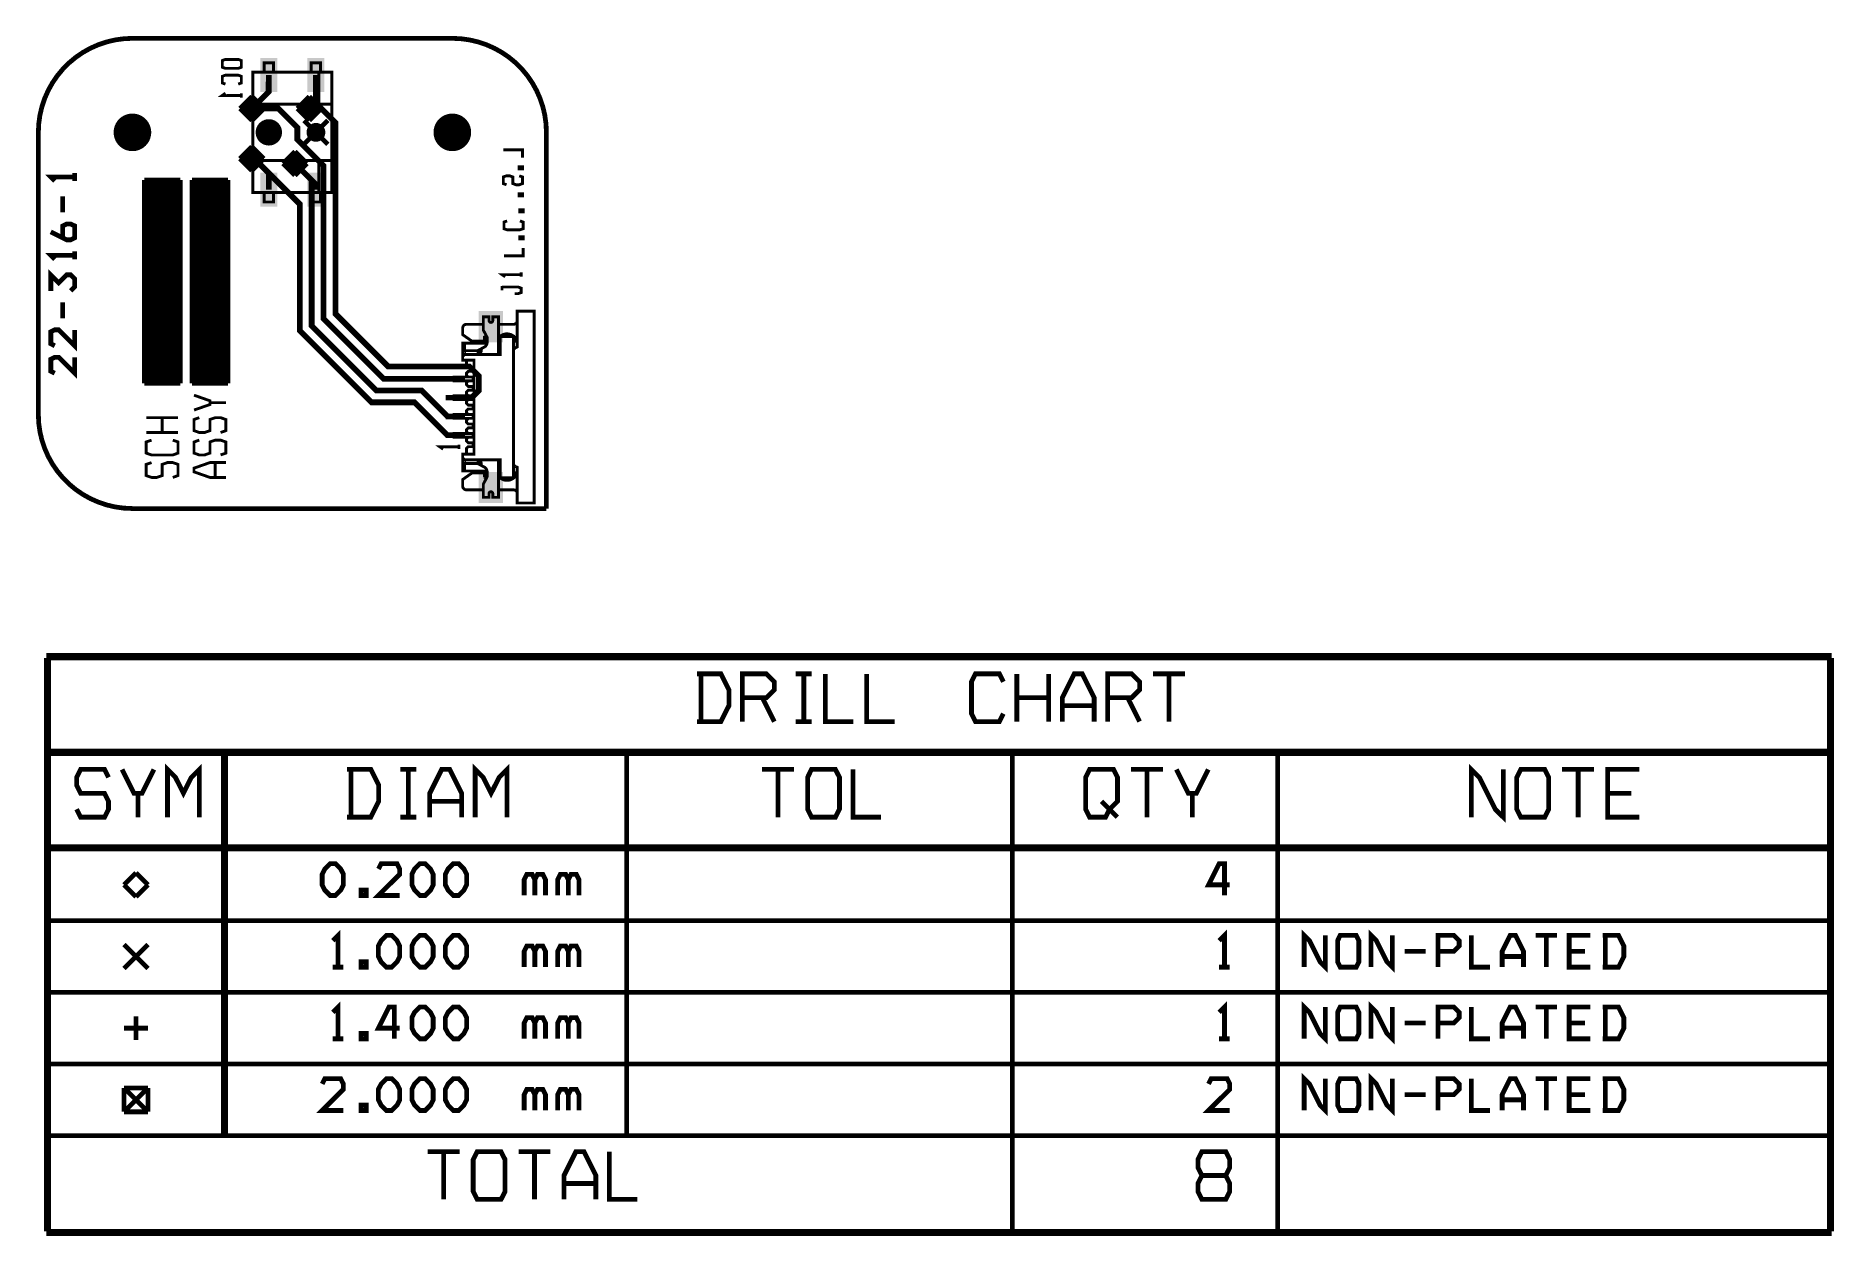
# Model space of a CAD drawing. Extents: x -0.2 to 3.56, y -2.31 to 0.2.
import ezdxf

# ---------------------------------------------------------------- set-up
doc = ezdxf.new("R2010")
doc.units = 0
doc.header["$MEASUREMENT"] = 0
doc.layers.get('0').update_dxf_attribs({"linetype": 'CONTINUOUS'})
for name, color, linetype in [('22-316-1_BOT', 7, 'CONTINUOUS'), ('22-316-1_DRD', 7, 'CONTINUOUS'), ('22-316-1_SMB', 1, 'CONTINUOUS'), ('22-316-1_SMT', 4, 'CONTINUOUS'), ('22-316-1_SPB', 3, 'CONTINUOUS'), ('22-316-1_SPT', 5, 'CONTINUOUS'), ('22-316-1_SSB', 10, 'CONTINUOUS'), ('22-316-1_SST', 14, 'CONTINUOUS'), ('22-316-1_TOP', 9, 'CONTINUOUS'), ('THRUHOLE_NPT', 11, 'CONTINUOUS'), ('THRUHOLE_TAP', 13, 'CONTINUOUS')]:
    doc.layers.add(name, color=color, linetype=linetype)

# ---------------------------------------------------------------- blocks, each defined once
blk = doc.blocks.new('ROUND_1')
at = {"const_width": 0.03935}
blk.add_lwpolyline([(-0.019675, 0, 1), (0.019675, 0, 1)], format="xyb", close=True, dxfattribs=at)
blk = doc.blocks.new('ROUND_4')
at = {"const_width": 0.02755}
blk.add_lwpolyline([(-0.013775, 0, 1), (0.013775, 0, 1)], format="xyb", close=True, dxfattribs=at)
blk = doc.blocks.new('ROUND_5')
at = {"const_width": 0.0197}
blk.add_lwpolyline([(-0.00985, 0, 1), (0.00985, 0, 1)], format="xyb", close=True, dxfattribs=at)
blk = doc.blocks.new('ROUND_6')
at = {"const_width": 0.0197}
blk.add_lwpolyline([(-0.00985, 0, 1), (0.00985, 0, 1)], format="xyb", close=True, dxfattribs=at)
blk = doc.blocks.new('ROUND_8')
at = {"const_width": 0.0197}
blk.add_lwpolyline([(-0.00985, 0, 1), (0.00985, 0, 1)], format="xyb", close=True, dxfattribs=at)
blk = doc.blocks.new('RECTANGLE_13')
blk.add_solid([(0.0177, 0.03545), (0.0177, -0.03545), (-0.0177, 0.03545), (-0.0177, -0.03545)])
blk = doc.blocks.new('RECTANGLE_2')
blk.add_solid([(0.0197, 0.0059), (0.0197, -0.0059), (-0.0197, 0.0059), (-0.0197, -0.0059)])
blk = doc.blocks.new('RECTANGLE_3')
blk.add_solid([(0.0256, 0.0325), (0.0256, -0.0325), (-0.0256, 0.0325), (-0.0256, -0.0325)])
blk = doc.blocks.new('ROUND_11')
at = {"const_width": 0.00395}
blk.add_lwpolyline([(-0.001975, 0, 1), (0.001975, 0, 1)], format="xyb", close=True, dxfattribs=at)

msp = doc.modelspace()

# ---------------------------------------------------------------- linework, layer by layer
at = {"layer": '22-316-1_BOT'}
for points, const_width in [([(0.25, 0.05), (0.285, 0.085), (0.285, 0.1), (0.2854, 0.1201)], 0.012), ([(0.37, 0.05), (0.3839, 0.064), (0.3839, 0.1201)], 0.012), ([(0.816, -0.053), (0.816, -0.0367), (0.776, -0.0367)], 0.006), ([(0.25, -0.055), (0.255, -0.055), (0.2854, -0.0854), (0.2854, -0.1201)], 0.012), ([(0.3839, -0.1201), (0.3839, -0.1089), (0.34, -0.065)], 0.012), ([(0.816, -0.072), (0.816, -0.0767), (0.8093, -0.0767), (0.8093, -0.072), (0.816, -0.072)], 0.006), ([(0.7827, -0.1097), (0.776, -0.1073), (0.776, -0.0933), (0.7827, -0.091), (0.7893, -0.091), (0.796, -0.0933), (0.796, -0.1073), (0.8027, -0.1097), (0.8093, -0.1097), (0.816, -0.1073), (0.816, -0.0933), (0.8093, -0.091)], 0.006), ([(0.816, -0.1287), (0.816, -0.1333), (0.8093, -0.1333), (0.8093, -0.1287), (0.816, -0.1287)], 0.006)]:
    msp.add_lwpolyline(points, dxfattribs=dict(at, const_width=const_width))
at = {"layer": '22-316-1_DRD', "const_width": 0.01}
for points in [[(0, 0.1968, 0.414214), (-0.1968, 0)], [(0.8661, 0, 0.414214), (0.6693, 0.1968)], [(-0.1968, -0.5905, 0.414214), (0, -0.7873)]]:
    msp.add_lwpolyline(points, format="xyb", dxfattribs=at)
for points in [[(0, 0.1968), (0.6693, 0.1968)], [(0.25, 0.075), (0.225, 0.05)], [(0.275, 0.05), (0.25, 0.075)], [(0.37, 0.075), (0.345, 0.05)], [(0.395, 0.05), (0.37, 0.075)], [(0.225, 0.05), (0.25, 0.025)], [(0.25, 0.025), (0.275, 0.05)], [(0.345, 0.05), (0.37, 0.025)], [(0.37, 0.025), (0.395, 0.05)], [(-0.1968, -0.5905), (-0.1968, 0)], [(-0.025, 0.025), (-0.025, -0.025)], [(0.025, 0.025), (-0.025, 0.025)], [(0.025, 0.025), (-0.025, -0.025)], [(0.025, -0.025), (-0.025, 0.025)], [(0.025, -0.025), (0.025, 0.025)], [(0.3104, 0), (0.2604, 0)], [(0.2854, 0.025), (0.2854, -0.025)], [(0.4089, 0.025), (0.3589, -0.025)], [(0.4089, -0.025), (0.3589, 0.025)], [(0.6443, 0.025), (0.6443, -0.025)], [(0.6943, 0.025), (0.6443, 0.025)], [(0.6943, 0.025), (0.6443, -0.025)], [(0.6943, -0.025), (0.6443, 0.025)], [(0.6943, -0.025), (0.6943, 0.025)], [(0.8661, 0), (0.8661, -0.7874)], [(-0.025, -0.025), (0.025, -0.025)], [(0.25, -0.03), (0.225, -0.055)], [(0.275, -0.055), (0.25, -0.03)], [(0.34, -0.04), (0.315, -0.065)], [(0.365, -0.065), (0.34, -0.04)], [(0.6443, -0.025), (0.6943, -0.025)], [(0.225, -0.055), (0.25, -0.08)], [(0.25, -0.08), (0.275, -0.055)], [(0.315, -0.065), (0.34, -0.09)], [(0.34, -0.09), (0.365, -0.065)], [(0.8661, -0.7874), (0, -0.7874)], [(3.555, -1.095), (-0.18, -1.095)], [(-0.18, -2.3), (-0.18, -1.1)], [(3.55, -1.1), (-0.175, -1.1)], [(-0.175, -2.3), (-0.175, -1.1)], [(1.1812, -1.2333), (1.2312, -1.2333), (1.2479, -1.2), (1.2479, -1.1667), (1.2312, -1.1333), (1.1812, -1.1333)], [(1.1896, -1.2333), (1.1896, -1.1333)], [(1.2762, -1.1833), (1.3262, -1.1833), (1.3429, -1.1667), (1.3429, -1.15), (1.3262, -1.1333), (1.2762, -1.1333), (1.2762, -1.2333)], [(1.4212, -1.1333), (1.3879, -1.1333)], [(1.4046, -1.2333), (1.4046, -1.1333)], [(1.5079, -1.2333), (1.4496, -1.2333), (1.4496, -1.1333)], [(1.5946, -1.2333), (1.5362, -1.2333), (1.5362, -1.1333)], [(1.8221, -1.2167), (1.8137, -1.2333), (1.7637, -1.2333), (1.7554, -1.2167), (1.7554, -1.15), (1.7637, -1.1333), (1.8137, -1.1333), (1.8221, -1.15)], [(1.8504, -1.2333), (1.8504, -1.1333)], [(1.9171, -1.2333), (1.9171, -1.1333)], [(2.0121, -1.2333), (2.0121, -1.1833), (1.9871, -1.1333), (1.9704, -1.1333), (1.9454, -1.1833), (1.9454, -1.2333)], [(2.0404, -1.1833), (2.0904, -1.1833), (2.1071, -1.1667), (2.1071, -1.15), (2.0904, -1.1333), (2.0404, -1.1333), (2.0404, -1.2333)], [(2.2021, -1.1333), (2.1354, -1.1333)], [(2.1687, -1.2333), (2.1687, -1.1333)], [(3.55, -2.3), (3.55, -1.1)], [(3.555, -2.3), (3.555, -1.1)], [(1.3179, -1.1833), (1.3429, -1.2333)], [(1.9171, -1.1833), (1.8504, -1.1833)], [(2.0121, -1.2), (1.9454, -1.2)], [(2.0821, -1.1833), (2.1071, -1.2333)], [(1.4212, -1.2333), (1.3879, -1.2333)], [(3.55, -1.295), (-0.175, -1.295)], [(3.55, -1.3), (-0.175, -1.3)], [(0.19, -2.1), (0.19, -1.3)], [(0.195, -2.1), (0.195, -1.3)], [(1.0342, -2.1), (1.0342, -1.3)], [(1.8408, -2.3), (1.8408, -1.3)], [(2.3958, -2.3), (2.3958, -1.3)], [(-0.05, -1.35), (-0.0583, -1.3333), (-0.1083, -1.3333), (-0.1167, -1.35), (-0.1167, -1.3667), (-0.1083, -1.3833), (-0.0583, -1.3833), (-0.05, -1.4), (-0.05, -1.4167), (-0.0583, -1.4333), (-0.1083, -1.4333), (-0.1167, -1.4167)], [(0.045, -1.3333), (0.02, -1.3833), (0.0033, -1.3833), (-0.0217, -1.3333)], [(0.14, -1.4333), (0.14, -1.3333), (0.1233, -1.35), (0.1067, -1.3833), (0.09, -1.35), (0.0733, -1.3333), (0.0733, -1.4333)], [(0.4487, -1.4333), (0.4987, -1.4333), (0.5154, -1.4), (0.5154, -1.3667), (0.4987, -1.3333), (0.4487, -1.3333)], [(0.4571, -1.4333), (0.4571, -1.3333)], [(0.5937, -1.3333), (0.5604, -1.3333)], [(0.5771, -1.4333), (0.5771, -1.3333)], [(0.6887, -1.4333), (0.6887, -1.3833), (0.6637, -1.3333), (0.6471, -1.3333), (0.6221, -1.3833), (0.6221, -1.4333)], [(0.7837, -1.4333), (0.7837, -1.3333), (0.7671, -1.35), (0.7504, -1.3833), (0.7337, -1.35), (0.7171, -1.3333), (0.7171, -1.4333)], [(1.3842, -1.3333), (1.3175, -1.3333)], [(1.3508, -1.4333), (1.3508, -1.3333)], [(1.4208, -1.4333), (1.4125, -1.4167), (1.4125, -1.35), (1.4208, -1.3333), (1.4708, -1.3333), (1.4792, -1.35), (1.4792, -1.4167), (1.4708, -1.4333), (1.4208, -1.4333)], [(1.5658, -1.4333), (1.5075, -1.4333), (1.5075, -1.3333)], [(1.9942, -1.4167), (2.0025, -1.4333), (2.0358, -1.4333), (2.0442, -1.4167), (2.0608, -1.4), (2.0608, -1.35), (2.0525, -1.3333), (2.0025, -1.3333), (1.9942, -1.35), (1.9942, -1.4167)], [(2.1558, -1.3333), (2.0892, -1.3333)], [(2.1225, -1.4333), (2.1225, -1.3333)], [(2.2508, -1.3333), (2.2258, -1.3833), (2.2092, -1.3833), (2.1842, -1.3333)], [(2.8679, -1.3333), (2.8679, -1.4333), (2.8512, -1.4167), (2.8179, -1.35), (2.8012, -1.3333), (2.8012, -1.4333)], [(2.9046, -1.4333), (2.8962, -1.4167), (2.8962, -1.35), (2.9046, -1.3333), (2.9546, -1.3333), (2.9629, -1.35), (2.9629, -1.4167), (2.9546, -1.4333), (2.9046, -1.4333)], [(3.0579, -1.3333), (2.9912, -1.3333)], [(3.0246, -1.4333), (3.0246, -1.3333)], [(3.1529, -1.4333), (3.0862, -1.4333), (3.0862, -1.3333), (3.1529, -1.3333)], [(0.0117, -1.4333), (0.0117, -1.3833)], [(2.2175, -1.4333), (2.2175, -1.3833)], [(3.1362, -1.3833), (3.0862, -1.3833)], [(0.5937, -1.4333), (0.5604, -1.4333)], [(0.6887, -1.4), (0.6221, -1.4)], [(2.0275, -1.4), (2.0608, -1.4333)], [(3.55, -1.495), (-0.175, -1.495)], [(3.55, -1.5), (-0.175, -1.5)], [(0.4136, -1.5972), (0.4025, -1.5861), (0.3969, -1.575), (0.3969, -1.5528), (0.4025, -1.5417), (0.4136, -1.5306), (0.4247, -1.5306), (0.4358, -1.5417), (0.4414, -1.5528), (0.4414, -1.575), (0.4358, -1.5861), (0.4247, -1.5972), (0.4136, -1.5972)], [(0.5592, -1.5972), (0.5147, -1.5972), (0.5592, -1.5528), (0.5592, -1.5417), (0.5536, -1.5306), (0.5203, -1.5306), (0.5147, -1.5417)], [(0.6014, -1.5972), (0.5903, -1.5861), (0.5847, -1.575), (0.5847, -1.5528), (0.5903, -1.5417), (0.6014, -1.5306), (0.6125, -1.5306), (0.6236, -1.5417), (0.6292, -1.5528), (0.6292, -1.575), (0.6236, -1.5861), (0.6125, -1.5972), (0.6014, -1.5972)], [(0.6714, -1.5972), (0.6603, -1.5861), (0.6547, -1.575), (0.6547, -1.5528), (0.6603, -1.5417), (0.6714, -1.5306), (0.6825, -1.5306), (0.6936, -1.5417), (0.6992, -1.5528), (0.6992, -1.575), (0.6936, -1.5861), (0.6825, -1.5972), (0.6714, -1.5972)], [(2.2958, -1.575), (2.2514, -1.575), (2.2736, -1.5306), (2.2847, -1.5306), (2.2847, -1.5972)], [(0.0075, -1.55), (-0.0175, -1.575)], [(-0.0175, -1.575), (0.0075, -1.6)], [(0.0325, -1.575), (0.0075, -1.55)], [(0.0075, -1.6), (0.0325, -1.575)], [(0.8642, -1.5972), (0.8642, -1.5639), (0.8586, -1.5528), (0.8475, -1.5528), (0.8419, -1.5639), (0.8364, -1.5528), (0.8253, -1.5528), (0.8197, -1.5639), (0.8197, -1.5972)], [(0.8419, -1.5972), (0.8419, -1.5639)], [(0.9342, -1.5972), (0.9342, -1.5639), (0.9286, -1.5528), (0.9175, -1.5528), (0.9119, -1.5639), (0.9064, -1.5528), (0.8953, -1.5528), (0.8897, -1.5639), (0.8897, -1.5972)], [(0.9119, -1.5972), (0.9119, -1.5639)], [(0.4781, -1.5972), (0.4892, -1.5972), (0.4892, -1.5861), (0.4781, -1.5861), (0.4781, -1.5972)], [(3.55, -1.65), (-0.175, -1.65)], [(0.4303, -1.7472), (0.4303, -1.6806), (0.4192, -1.6917)], [(0.5314, -1.7472), (0.5203, -1.7361), (0.5147, -1.725), (0.5147, -1.7028), (0.5203, -1.6917), (0.5314, -1.6806), (0.5425, -1.6806), (0.5536, -1.6917), (0.5592, -1.7028), (0.5592, -1.725), (0.5536, -1.7361), (0.5425, -1.7472), (0.5314, -1.7472)], [(0.6014, -1.7472), (0.5903, -1.7361), (0.5847, -1.725), (0.5847, -1.7028), (0.5903, -1.6917), (0.6014, -1.6806), (0.6125, -1.6806), (0.6236, -1.6917), (0.6292, -1.7028), (0.6292, -1.725), (0.6236, -1.7361), (0.6125, -1.7472), (0.6014, -1.7472)], [(0.6714, -1.7472), (0.6603, -1.7361), (0.6547, -1.725), (0.6547, -1.7028), (0.6603, -1.6917), (0.6714, -1.6806), (0.6825, -1.6806), (0.6936, -1.6917), (0.6992, -1.7028), (0.6992, -1.725), (0.6936, -1.7361), (0.6825, -1.7472), (0.6714, -1.7472)], [(2.2847, -1.7472), (2.2847, -1.6806), (2.2736, -1.6917)], [(2.4958, -1.6806), (2.4958, -1.7472), (2.4847, -1.7361), (2.4625, -1.6917), (2.4514, -1.6806), (2.4514, -1.7472)], [(2.5269, -1.7472), (2.5214, -1.7361), (2.5214, -1.6917), (2.5269, -1.6806), (2.5603, -1.6806), (2.5658, -1.6917), (2.5658, -1.7361), (2.5603, -1.7472), (2.5269, -1.7472)], [(2.6358, -1.6806), (2.6358, -1.7472), (2.6247, -1.7361), (2.6025, -1.6917), (2.5914, -1.6806), (2.5914, -1.7472)], [(2.7314, -1.7139), (2.7647, -1.7139), (2.7758, -1.7028), (2.7758, -1.6917), (2.7647, -1.6806), (2.7314, -1.6806), (2.7314, -1.7472)], [(2.8403, -1.7472), (2.8014, -1.7472), (2.8014, -1.6806)], [(2.9103, -1.7472), (2.9103, -1.7139), (2.8936, -1.6806), (2.8825, -1.6806), (2.8658, -1.7139), (2.8658, -1.7472)], [(2.9803, -1.6806), (2.9358, -1.6806)], [(2.958, -1.7472), (2.958, -1.6806)], [(3.0503, -1.7472), (3.0058, -1.7472), (3.0058, -1.6806), (3.0503, -1.6806)], [(3.0758, -1.7472), (3.1091, -1.7472), (3.1203, -1.725), (3.1203, -1.7028), (3.1091, -1.6806), (3.0758, -1.6806)], [(3.0814, -1.7472), (3.0814, -1.6806)], [(0.0325, -1.7), (-0.0175, -1.75)], [(0.0325, -1.75), (-0.0175, -1.7)], [(0.8642, -1.7472), (0.8642, -1.7139), (0.8586, -1.7028), (0.8475, -1.7028), (0.8419, -1.7139), (0.8364, -1.7028), (0.8253, -1.7028), (0.8197, -1.7139), (0.8197, -1.7472)], [(0.8419, -1.7472), (0.8419, -1.7139)], [(0.9342, -1.7472), (0.9342, -1.7139), (0.9286, -1.7028), (0.9175, -1.7028), (0.9119, -1.7139), (0.9064, -1.7028), (0.8953, -1.7028), (0.8897, -1.7139), (0.8897, -1.7472)], [(0.9119, -1.7472), (0.9119, -1.7139)], [(2.7058, -1.7139), (2.6614, -1.7139)], [(2.9103, -1.725), (2.8658, -1.725)], [(3.0391, -1.7139), (3.0058, -1.7139)], [(0.4414, -1.7472), (0.4192, -1.7472)], [(0.4781, -1.7472), (0.4892, -1.7472), (0.4892, -1.7361), (0.4781, -1.7361), (0.4781, -1.7472)], [(2.2958, -1.7472), (2.2736, -1.7472)], [(3.55, -1.8), (-0.175, -1.8)], [(0.4303, -1.8972), (0.4303, -1.8306), (0.4192, -1.8417)], [(0.5592, -1.875), (0.5147, -1.875), (0.5369, -1.8306), (0.548, -1.8306), (0.548, -1.8972)], [(0.6014, -1.8972), (0.5903, -1.8861), (0.5847, -1.875), (0.5847, -1.8528), (0.5903, -1.8417), (0.6014, -1.8306), (0.6125, -1.8306), (0.6236, -1.8417), (0.6292, -1.8528), (0.6292, -1.875), (0.6236, -1.8861), (0.6125, -1.8972), (0.6014, -1.8972)], [(0.6714, -1.8972), (0.6603, -1.8861), (0.6547, -1.875), (0.6547, -1.8528), (0.6603, -1.8417), (0.6714, -1.8306), (0.6825, -1.8306), (0.6936, -1.8417), (0.6992, -1.8528), (0.6992, -1.875), (0.6936, -1.8861), (0.6825, -1.8972), (0.6714, -1.8972)], [(2.2847, -1.8972), (2.2847, -1.8306), (2.2736, -1.8417)], [(2.4958, -1.8306), (2.4958, -1.8972), (2.4847, -1.8861), (2.4625, -1.8417), (2.4514, -1.8306), (2.4514, -1.8972)], [(2.5269, -1.8972), (2.5214, -1.8861), (2.5214, -1.8417), (2.5269, -1.8306), (2.5603, -1.8306), (2.5658, -1.8417), (2.5658, -1.8861), (2.5603, -1.8972), (2.5269, -1.8972)], [(2.6358, -1.8306), (2.6358, -1.8972), (2.6247, -1.8861), (2.6025, -1.8417), (2.5914, -1.8306), (2.5914, -1.8972)], [(2.7314, -1.8639), (2.7647, -1.8639), (2.7758, -1.8528), (2.7758, -1.8417), (2.7647, -1.8306), (2.7314, -1.8306), (2.7314, -1.8972)], [(2.8403, -1.8972), (2.8014, -1.8972), (2.8014, -1.8306)], [(2.9103, -1.8972), (2.9103, -1.8639), (2.8936, -1.8306), (2.8825, -1.8306), (2.8658, -1.8639), (2.8658, -1.8972)], [(2.9803, -1.8306), (2.9358, -1.8306)], [(2.958, -1.8972), (2.958, -1.8306)], [(3.0503, -1.8972), (3.0058, -1.8972), (3.0058, -1.8306), (3.0503, -1.8306)], [(3.0758, -1.8972), (3.1091, -1.8972), (3.1203, -1.875), (3.1203, -1.8528), (3.1091, -1.8306), (3.0758, -1.8306)], [(3.0814, -1.8972), (3.0814, -1.8306)], [(0.0325, -1.875), (-0.0175, -1.875)], [(0.0075, -1.85), (0.0075, -1.9)], [(0.8642, -1.8972), (0.8642, -1.8639), (0.8586, -1.8528), (0.8475, -1.8528), (0.8419, -1.8639), (0.8364, -1.8528), (0.8253, -1.8528), (0.8197, -1.8639), (0.8197, -1.8972)], [(0.8419, -1.8972), (0.8419, -1.8639)], [(0.9342, -1.8972), (0.9342, -1.8639), (0.9286, -1.8528), (0.9175, -1.8528), (0.9119, -1.8639), (0.9064, -1.8528), (0.8953, -1.8528), (0.8897, -1.8639), (0.8897, -1.8972)], [(0.9119, -1.8972), (0.9119, -1.8639)], [(2.7058, -1.8639), (2.6614, -1.8639)], [(2.9103, -1.875), (2.8658, -1.875)], [(3.0391, -1.8639), (3.0058, -1.8639)], [(0.4414, -1.8972), (0.4192, -1.8972)], [(0.4781, -1.8972), (0.4892, -1.8972), (0.4892, -1.8861), (0.4781, -1.8861), (0.4781, -1.8972)], [(2.2958, -1.8972), (2.2736, -1.8972)], [(3.55, -1.95), (-0.175, -1.95)], [(0.4414, -2.0472), (0.3969, -2.0472), (0.4414, -2.0028), (0.4414, -1.9917), (0.4358, -1.9806), (0.4025, -1.9806), (0.3969, -1.9917)], [(0.5314, -2.0472), (0.5203, -2.0361), (0.5147, -2.025), (0.5147, -2.0028), (0.5203, -1.9917), (0.5314, -1.9806), (0.5425, -1.9806), (0.5536, -1.9917), (0.5592, -2.0028), (0.5592, -2.025), (0.5536, -2.0361), (0.5425, -2.0472), (0.5314, -2.0472)], [(0.6014, -2.0472), (0.5903, -2.0361), (0.5847, -2.025), (0.5847, -2.0028), (0.5903, -1.9917), (0.6014, -1.9806), (0.6125, -1.9806), (0.6236, -1.9917), (0.6292, -2.0028), (0.6292, -2.025), (0.6236, -2.0361), (0.6125, -2.0472), (0.6014, -2.0472)], [(0.6714, -2.0472), (0.6603, -2.0361), (0.6547, -2.025), (0.6547, -2.0028), (0.6603, -1.9917), (0.6714, -1.9806), (0.6825, -1.9806), (0.6936, -1.9917), (0.6992, -2.0028), (0.6992, -2.025), (0.6936, -2.0361), (0.6825, -2.0472), (0.6714, -2.0472)], [(2.2958, -2.0472), (2.2514, -2.0472), (2.2958, -2.0028), (2.2958, -1.9917), (2.2903, -1.9806), (2.2569, -1.9806), (2.2514, -1.9917)], [(2.4958, -1.9806), (2.4958, -2.0472), (2.4847, -2.0361), (2.4625, -1.9917), (2.4514, -1.9806), (2.4514, -2.0472)], [(2.5269, -2.0472), (2.5214, -2.0361), (2.5214, -1.9917), (2.5269, -1.9806), (2.5603, -1.9806), (2.5658, -1.9917), (2.5658, -2.0361), (2.5603, -2.0472), (2.5269, -2.0472)], [(2.6358, -1.9806), (2.6358, -2.0472), (2.6247, -2.0361), (2.6025, -1.9917), (2.5914, -1.9806), (2.5914, -2.0472)], [(2.7314, -2.0139), (2.7647, -2.0139), (2.7758, -2.0028), (2.7758, -1.9917), (2.7647, -1.9806), (2.7314, -1.9806), (2.7314, -2.0472)], [(2.8403, -2.0472), (2.8014, -2.0472), (2.8014, -1.9806)], [(2.9103, -2.0472), (2.9103, -2.0139), (2.8936, -1.9806), (2.8825, -1.9806), (2.8658, -2.0139), (2.8658, -2.0472)], [(2.9803, -1.9806), (2.9358, -1.9806)], [(2.958, -2.0472), (2.958, -1.9806)], [(3.0503, -2.0472), (3.0058, -2.0472), (3.0058, -1.9806), (3.0503, -1.9806)], [(3.0758, -2.0472), (3.1091, -2.0472), (3.1203, -2.025), (3.1203, -2.0028), (3.1091, -1.9806), (3.0758, -1.9806)], [(3.0814, -2.0472), (3.0814, -1.9806)], [(-0.0175, -2), (-0.0175, -2.05)], [(0.0325, -2), (-0.0175, -2)], [(0.0325, -2), (-0.0175, -2.05)], [(0.0325, -2.05), (-0.0175, -2)], [(0.0325, -2.05), (0.0325, -2)], [(0.4781, -2.0472), (0.4892, -2.0472), (0.4892, -2.0361), (0.4781, -2.0361), (0.4781, -2.0472)], [(0.8642, -2.0472), (0.8642, -2.0139), (0.8586, -2.0028), (0.8475, -2.0028), (0.8419, -2.0139), (0.8364, -2.0028), (0.8253, -2.0028), (0.8197, -2.0139), (0.8197, -2.0472)], [(0.8419, -2.0472), (0.8419, -2.0139)], [(0.9342, -2.0472), (0.9342, -2.0139), (0.9286, -2.0028), (0.9175, -2.0028), (0.9119, -2.0139), (0.9064, -2.0028), (0.8953, -2.0028), (0.8897, -2.0139), (0.8897, -2.0472)], [(0.9119, -2.0472), (0.9119, -2.0139)], [(2.7058, -2.0139), (2.6614, -2.0139)], [(2.9103, -2.025), (2.8658, -2.025)], [(3.0391, -2.0139), (3.0058, -2.0139)], [(-0.0175, -2.05), (0.0325, -2.05)], [(3.55, -2.1), (-0.175, -2.1)], [(0.6846, -2.1333), (0.6179, -2.1333)], [(0.6512, -2.2333), (0.6512, -2.1333)], [(0.7212, -2.2333), (0.7129, -2.2167), (0.7129, -2.15), (0.7212, -2.1333), (0.7712, -2.1333), (0.7796, -2.15), (0.7796, -2.2167), (0.7712, -2.2333), (0.7212, -2.2333)], [(0.8746, -2.1333), (0.8079, -2.1333)], [(0.8412, -2.2333), (0.8412, -2.1333)], [(0.9696, -2.2333), (0.9696, -2.1833), (0.9446, -2.1333), (0.9279, -2.1333), (0.9029, -2.1833), (0.9029, -2.2333)], [(1.0562, -2.2333), (0.9979, -2.2333), (0.9979, -2.1333)], [(2.2875, -2.1833), (2.2958, -2.1667), (2.2958, -2.15), (2.2875, -2.1333), (2.2375, -2.1333), (2.2292, -2.15), (2.2292, -2.1667), (2.2375, -2.1833), (2.2875, -2.1833), (2.2958, -2.2), (2.2958, -2.2167), (2.2875, -2.2333), (2.2375, -2.2333), (2.2292, -2.2167), (2.2292, -2.2), (2.2375, -2.1833)], [(0.9696, -2.2), (0.9029, -2.2)], [(3.555, -2.305), (-0.18, -2.305)], [(3.55, -2.3), (-0.175, -2.3)]]:
    msp.add_lwpolyline(points, dxfattribs=at)
at = {"layer": '22-316-1_SSB', "const_width": 0.006}
for points in [[(0.228, 0.1503), (0.2213, 0.1527), (0.1946, 0.1527), (0.188, 0.1503), (0.188, 0.1363), (0.1946, 0.134), (0.2213, 0.134), (0.228, 0.1363), (0.228, 0.1503)], [(0.2213, 0.101), (0.228, 0.1033), (0.228, 0.1173), (0.2213, 0.1197), (0.1946, 0.1197), (0.188, 0.1173), (0.188, 0.1033), (0.1946, 0.101)], [(0.252, 0.059), (0.3898, 0.059), (0.3898, 0.126), (0.252, 0.126), (0.252, 0.059), (0.252, 0.0197), (0.252, -0.0197), (0.252, -0.059), (0.3898, -0.059), (0.3898, -0.126), (0.4173, -0.126), (0.4173, -0.059), (0.3898, -0.059)], [(0.2756, 0.126), (0.2756, 0.1457), (0.2953, 0.1457), (0.2953, 0.126)], [(0.3937, 0.126), (0.3937, 0.1457), (0.374, 0.1457), (0.374, 0.126)], [(0.4173, -0.059), (0.4173, -0.0197), (0.4173, 0.0197), (0.4173, 0.059), (0.4173, 0.126), (0.3898, 0.126)], [(0.228, 0.0773), (0.188, 0.0773), (0.1946, 0.082)], [(0.228, 0.0727), (0.228, 0.082)], [(0.4173, 0.059), (0.3898, 0.059)], [(0.252, -0.059), (0.252, -0.126), (0.3898, -0.126)], [(0.2756, -0.126), (0.2756, -0.1457), (0.2953, -0.1457), (0.2953, -0.126)], [(0.374, -0.126), (0.374, -0.1457), (0.3937, -0.1457), (0.3937, -0.126)]]:
    msp.add_lwpolyline(points, dxfattribs=at)
at = {"layer": '22-316-1_SST'}
for points, const_width in [([(-0.1208, -0.0933), (-0.1708, -0.0933), (-0.1625, -0.1017)], 0.01), ([(-0.1208, -0.085), (-0.1208, -0.1017)], 0.01), ([(0.025, -0.1), (0.025, -0.525)], 0.01), ([(0.1, -0.1), (0.025, -0.1)], 0.01), ([(0.1, -0.107), (0.025, -0.107)], 0.01), ([(0.1, -0.116), (0.025, -0.116)], 0.01), ([(0.029, -0.1), (0.029, -0.525)], 0.01), ([(0.038, -0.1), (0.038, -0.525)], 0.01), ([(0.047, -0.1), (0.047, -0.525)], 0.01), ([(0.056, -0.1), (0.056, -0.525)], 0.01), ([(0.065, -0.1), (0.065, -0.525)], 0.01), ([(0.074, -0.1), (0.074, -0.525)], 0.01), ([(0.083, -0.1), (0.083, -0.525)], 0.01), ([(0.092, -0.1), (0.092, -0.525)], 0.01), ([(0.1, -0.1), (0.1, -0.525)], 0.01), ([(0.125, -0.1), (0.125, -0.525)], 0.01), ([(0.2, -0.1), (0.125, -0.1)], 0.01), ([(0.2, -0.107), (0.125, -0.107)], 0.01), ([(0.2, -0.116), (0.125, -0.116)], 0.01), ([(0.129, -0.1), (0.129, -0.525)], 0.01), ([(0.138, -0.1), (0.138, -0.525)], 0.01), ([(0.147, -0.1), (0.147, -0.525)], 0.01), ([(0.156, -0.1), (0.156, -0.525)], 0.01), ([(0.165, -0.1), (0.165, -0.525)], 0.01), ([(0.174, -0.1), (0.174, -0.525)], 0.01), ([(0.183, -0.1), (0.183, -0.525)], 0.01), ([(0.192, -0.1), (0.192, -0.525)], 0.01), ([(0.2, -0.1), (0.2, -0.525)], 0.01), ([(-0.1458, -0.1342), (-0.1458, -0.1675)], 0.01), ([(0.1, -0.125), (0.025, -0.125)], 0.01), ([(0.1, -0.134), (0.025, -0.134)], 0.01), ([(0.1, -0.143), (0.025, -0.143)], 0.01), ([(0.1, -0.152), (0.025, -0.152)], 0.01), ([(0.2, -0.125), (0.125, -0.125)], 0.01), ([(0.2, -0.134), (0.125, -0.134)], 0.01), ([(0.2, -0.143), (0.125, -0.143)], 0.01), ([(0.2, -0.152), (0.125, -0.152)], 0.01), ([(-0.1458, -0.2208), (-0.1458, -0.1958), (-0.1375, -0.1917), (-0.1292, -0.1917), (-0.1208, -0.1958), (-0.1208, -0.2208), (-0.1292, -0.225), (-0.1375, -0.225), (-0.1708, -0.2083)], 0.01), ([(0.1, -0.161), (0.025, -0.161)], 0.01), ([(0.1, -0.17), (0.025, -0.17)], 0.01), ([(0.1, -0.179), (0.025, -0.179)], 0.01), ([(0.1, -0.188), (0.025, -0.188)], 0.01), ([(0.2, -0.161), (0.125, -0.161)], 0.01), ([(0.2, -0.17), (0.125, -0.17)], 0.01), ([(0.2, -0.179), (0.125, -0.179)], 0.01), ([(0.2, -0.188), (0.125, -0.188)], 0.01), ([(0.1, -0.197), (0.025, -0.197)], 0.01), ([(0.1, -0.206), (0.025, -0.206)], 0.01), ([(0.1, -0.215), (0.025, -0.215)], 0.01), ([(0.1, -0.224), (0.025, -0.224)], 0.01), ([(0.2, -0.197), (0.125, -0.197)], 0.01), ([(0.2, -0.206), (0.125, -0.206)], 0.01), ([(0.2, -0.215), (0.125, -0.215)], 0.01), ([(0.2, -0.224), (0.125, -0.224)], 0.01), ([(-0.1208, -0.2575), (-0.1708, -0.2575), (-0.1625, -0.2658)], 0.01), ([(-0.1208, -0.2492), (-0.1208, -0.2658)], 0.01), ([(0.1, -0.233), (0.025, -0.233)], 0.01), ([(0.1, -0.242), (0.025, -0.242)], 0.01), ([(0.1, -0.251), (0.025, -0.251)], 0.01), ([(0.1, -0.26), (0.025, -0.26)], 0.01), ([(0.2, -0.233), (0.125, -0.233)], 0.01), ([(0.2, -0.242), (0.125, -0.242)], 0.01), ([(0.2, -0.251), (0.125, -0.251)], 0.01), ([(0.2, -0.26), (0.125, -0.26)], 0.01), ([(-0.1292, -0.3317), (-0.1208, -0.3233), (-0.1208, -0.3067), (-0.1292, -0.2983), (-0.1375, -0.2983), (-0.1542, -0.315), (-0.1708, -0.2983), (-0.1708, -0.3317)], 0.01), ([(0.1, -0.269), (0.025, -0.269)], 0.01), ([(0.1, -0.278), (0.025, -0.278)], 0.01), ([(0.1, -0.287), (0.025, -0.287)], 0.01), ([(0.1, -0.296), (0.025, -0.296)], 0.01), ([(0.1, -0.305), (0.025, -0.305)], 0.01), ([(0.2, -0.269), (0.125, -0.269)], 0.01), ([(0.2, -0.278), (0.125, -0.278)], 0.01), ([(0.2, -0.287), (0.125, -0.287)], 0.01), ([(0.2, -0.296), (0.125, -0.296)], 0.01), ([(0.2, -0.305), (0.125, -0.305)], 0.01), ([(0.8133, -0.2977), (0.7733, -0.2977), (0.78, -0.3023)], 0.006), ([(0.8133, -0.293), (0.8133, -0.3023)], 0.006), ([(0.1, -0.314), (0.025, -0.314)], 0.01), ([(0.1, -0.323), (0.025, -0.323)], 0.01), ([(0.1, -0.332), (0.025, -0.332)], 0.01), ([(0.1, -0.341), (0.025, -0.341)], 0.01), ([(0.2, -0.314), (0.125, -0.314)], 0.01), ([(0.2, -0.323), (0.125, -0.323)], 0.01), ([(0.2, -0.332), (0.125, -0.332)], 0.01), ([(0.2, -0.341), (0.125, -0.341)], 0.01), ([(0.7733, -0.3213), (0.7733, -0.3307)], 0.006), ([(0.8, -0.3377), (0.8067, -0.3377), (0.8133, -0.3353), (0.8133, -0.326), (0.8067, -0.3237), (0.7733, -0.3237)], 0.006), ([(-0.1458, -0.3558), (-0.1458, -0.3892)], 0.01), ([(0.1, -0.35), (0.025, -0.35)], 0.01), ([(0.1, -0.359), (0.025, -0.359)], 0.01), ([(0.1, -0.368), (0.025, -0.368)], 0.01), ([(0.1, -0.377), (0.025, -0.377)], 0.01), ([(0.2, -0.35), (0.125, -0.35)], 0.01), ([(0.2, -0.359), (0.125, -0.359)], 0.01), ([(0.2, -0.368), (0.125, -0.368)], 0.01), ([(0.2, -0.377), (0.125, -0.377)], 0.01), ([(0.8018, -0.6994), (0.8051, -0.701), (0.8051, -0.7758), (0.8405, -0.7758), (0.8405, -0.3742), (0.8051, -0.3742), (0.8051, -0.449), (0.8018, -0.4506)], 0.006), ([(-0.1208, -0.4133), (-0.1208, -0.4467), (-0.1542, -0.4133), (-0.1625, -0.4133), (-0.1708, -0.4175), (-0.1708, -0.4425), (-0.1625, -0.4467)], 0.01), ([(0.1, -0.386), (0.025, -0.386)], 0.01), ([(0.1, -0.395), (0.025, -0.395)], 0.01), ([(0.1, -0.404), (0.025, -0.404)], 0.01), ([(0.1, -0.413), (0.025, -0.413)], 0.01), ([(0.2, -0.386), (0.125, -0.386)], 0.01), ([(0.2, -0.395), (0.125, -0.395)], 0.01), ([(0.2, -0.404), (0.125, -0.404)], 0.01), ([(0.2, -0.413), (0.125, -0.413)], 0.01), ([(0.6909, -0.4096), (0.6909, -0.4234), (0.7106, -0.4372), (0.7363, -0.4372), (0.7363, -0.4283), (0.7366, -0.4281)], 0.006), ([(0.7342, -0.4018), (0.6988, -0.4018)], 0.006), ([(0.7461, -0.3939), (0.7461, -0.386), (0.7342, -0.386), (0.7342, -0.4128)], 0.006), ([(0.7348, -0.4151), (0.7415, -0.4277)], 0.006), ([(0.7657, -0.4648), (0.7657, -0.4565), (0.7657, -0.386), (0.7539, -0.386), (0.7539, -0.3939)], 0.006), ([(0.7657, -0.4018), (0.7972, -0.4018)], 0.006), ([(0.1, -0.422), (0.025, -0.422)], 0.01), ([(0.1, -0.431), (0.025, -0.431)], 0.01), ([(0.1, -0.44), (0.025, -0.44)], 0.01), ([(0.1, -0.449), (0.025, -0.449)], 0.01), ([(0.2, -0.422), (0.125, -0.422)], 0.01), ([(0.2, -0.431), (0.125, -0.431)], 0.01), ([(0.2, -0.44), (0.125, -0.44)], 0.01), ([(0.2, -0.449), (0.125, -0.449)], 0.01), ([(0.7146, -0.6104), (0.7145, -0.6104), (0.7146, -0.6104), (0.7146, -0.6103), (0.7146, -0.4766), (0.6909, -0.4766), (0.6909, -0.4687), (0.6949, -0.4648), (0.7697, -0.4648), (0.7697, -0.4274), (0.7972, -0.4274), (0.7972, -0.7226), (0.7697, -0.7226), (0.7697, -0.6852), (0.6949, -0.6852), (0.6909, -0.6813), (0.6909, -0.6734), (0.7146, -0.6734), (0.7146, -0.6104), (0.7027, -0.6104), (0.6988, -0.6065), (0.6988, -0.6026), (0.7027, -0.5986)], 0.006), ([(0.6949, -0.4411), (0.6949, -0.4569), (0.6909, -0.4529), (0.6909, -0.4411), (0.6949, -0.4411), (0.742, -0.4411)], 0.006), ([(0.7298, -0.4565), (0.7298, -0.4529), (0.7232, -0.4565), (0.7232, -0.4646)], 0.006), ([(0.7362, -0.4494), (0.7298, -0.4529)], 0.006), ([(0.7366, -0.4281), (0.7363, -0.4283)], 0.006), ([(0.7421, -0.4372), (0.7363, -0.4372)], 0.006), ([(0.7421, -0.43), (0.7421, -0.4395)], 0.006), ([(0.7697, -0.4372), (0.7657, -0.4372)], 0.006), ([(0.7657, -0.4411), (0.7697, -0.4411)], 0.006), ([(0.7674, -0.4284), (0.7677, -0.4283)], 0.006), ([(0.7686, -0.4278), (0.7677, -0.4283)], 0.006), ([(0.7972, -0.4372), (0.8051, -0.4372)], 0.006), ([(-0.1208, -0.4708), (-0.1208, -0.5042), (-0.1542, -0.4708), (-0.1625, -0.4708), (-0.1708, -0.475), (-0.1708, -0.5), (-0.1625, -0.5042)], 0.01), ([(0.1, -0.458), (0.025, -0.458)], 0.01), ([(0.1, -0.467), (0.025, -0.467)], 0.01), ([(0.1, -0.476), (0.025, -0.476)], 0.01), ([(0.1, -0.485), (0.025, -0.485)], 0.01), ([(0.1, -0.494), (0.025, -0.494)], 0.01), ([(0.2, -0.458), (0.125, -0.458)], 0.01), ([(0.2, -0.467), (0.125, -0.467)], 0.01), ([(0.2, -0.476), (0.125, -0.476)], 0.01), ([(0.2, -0.485), (0.125, -0.485)], 0.01), ([(0.2, -0.494), (0.125, -0.494)], 0.01), ([(0.6949, -0.4648), (0.6909, -0.4648), (0.6909, -0.4569), (0.6949, -0.4569), (0.7232, -0.4569)], 0.006), ([(0.6988, -0.4766), (0.6988, -0.4884), (0.7027, -0.4923), (0.7146, -0.4923)], 0.006), ([(0.7232, -0.4647), (0.7232, -0.4648)], 0.006), ([(0.7697, -0.4569), (0.7657, -0.4569)], 0.006), ([(0.1, -0.503), (0.025, -0.503)], 0.01), ([(0.1, -0.512), (0.025, -0.512)], 0.01), ([(0.1, -0.521), (0.025, -0.521)], 0.01), ([(0.1, -0.525), (0.025, -0.525)], 0.01), ([(0.2, -0.503), (0.125, -0.503)], 0.01), ([(0.2, -0.512), (0.125, -0.512)], 0.01), ([(0.2, -0.521), (0.125, -0.521)], 0.01), ([(0.2, -0.525), (0.125, -0.525)], 0.01), ([(0.6909, -0.512), (0.689, -0.512), (0.6732, -0.512), (0.6732, -0.5199), (0.689, -0.5199), (0.6909, -0.5199), (0.6909, -0.512), (0.6929, -0.512), (0.6929, -0.5199), (0.6968, -0.5199), (0.7027, -0.5199), (0.7146, -0.5199)], 0.006), ([(0.6909, -0.5199), (0.6929, -0.5199)], 0.006), ([(0.6929, -0.512), (0.6968, -0.512), (0.7027, -0.512)], 0.006), ([(0.7146, -0.512), (0.7027, -0.512), (0.6988, -0.5081), (0.6988, -0.5041), (0.7027, -0.5002), (0.7146, -0.5002)], 0.006), ([(0.7027, -0.5199), (0.6988, -0.5238), (0.6988, -0.5277), (0.7027, -0.5317), (0.7146, -0.5317)], 0.006), ([(0.7126, -0.4923), (0.7126, -0.5002)], 0.006), ([(0.7126, -0.5199), (0.7126, -0.512)], 0.006), ([(0.1289, -0.5501), (0.1622, -0.5618), (0.1622, -0.5696), (0.1289, -0.5812)], 0.006), ([(0.1955, -0.5657), (0.1622, -0.5657)], 0.006), ([(0.6909, -0.5514), (0.689, -0.5514), (0.6732, -0.5514), (0.6732, -0.5592), (0.689, -0.5592), (0.6909, -0.5592), (0.6909, -0.5514), (0.6929, -0.5514), (0.6929, -0.5592), (0.6968, -0.5592), (0.7027, -0.5592), (0.7146, -0.5592)], 0.006), ([(0.6909, -0.5592), (0.6929, -0.5592)], 0.006), ([(0.6929, -0.5514), (0.6968, -0.5514), (0.7027, -0.5514)], 0.006), ([(0.7146, -0.5394), (0.7146, -0.5396), (0.7027, -0.5396), (0.6988, -0.5435), (0.6988, -0.5474), (0.7027, -0.5514), (0.7146, -0.5514)], 0.006), ([(0.7027, -0.5592), (0.6988, -0.5632), (0.6988, -0.5671), (0.7027, -0.5711), (0.7146, -0.5711)], 0.006), ([(0.7126, -0.5317), (0.7126, -0.5396)], 0.006), ([(0.7126, -0.5592), (0.7126, -0.5514)], 0.006), ([(0.0955, -0.5971), (0.0289, -0.5971)], 0.006), ([(0.0622, -0.5971), (0.0622, -0.6282)], 0.006), ([(0.14, -0.5971), (0.1289, -0.601), (0.1289, -0.6243), (0.14, -0.6282), (0.1511, -0.6282), (0.1622, -0.6243), (0.1622, -0.601), (0.1733, -0.5971), (0.1844, -0.5971), (0.1955, -0.601), (0.1955, -0.6243), (0.1844, -0.6282)], 0.006), ([(0.6909, -0.5907), (0.689, -0.5907), (0.6732, -0.5907), (0.6732, -0.5986), (0.689, -0.5986), (0.6909, -0.5986), (0.6909, -0.5907), (0.6929, -0.5907), (0.6929, -0.5986), (0.6968, -0.5986), (0.7027, -0.5986), (0.7146, -0.5986)], 0.006), ([(0.6909, -0.5986), (0.6929, -0.5986)], 0.006), ([(0.6929, -0.5907), (0.6968, -0.5907), (0.7027, -0.5907)], 0.006), ([(0.7146, -0.5907), (0.7027, -0.5907), (0.6988, -0.5868), (0.6988, -0.5829), (0.7027, -0.5789), (0.7146, -0.5789)], 0.006), ([(0.7126, -0.5711), (0.7126, -0.5789)], 0.006), ([(0.7126, -0.5986), (0.7126, -0.5907)], 0.006), ([(0.0955, -0.6282), (0.0289, -0.6282)], 0.006), ([(0.6909, -0.638), (0.689, -0.638), (0.6732, -0.638), (0.6732, -0.6301), (0.689, -0.6301), (0.6909, -0.6301), (0.6909, -0.638), (0.6929, -0.638), (0.6929, -0.6301), (0.6968, -0.6301), (0.7027, -0.6301)], 0.006), ([(0.6909, -0.6301), (0.6929, -0.6301)], 0.006), ([(0.7027, -0.638), (0.6968, -0.638), (0.6929, -0.638)], 0.006), ([(0.7146, -0.6301), (0.7027, -0.6301), (0.6988, -0.6262), (0.6988, -0.6222), (0.7027, -0.6183), (0.7146, -0.6183)], 0.006), ([(0.7146, -0.6498), (0.7027, -0.6498), (0.6988, -0.6459), (0.6988, -0.6419), (0.7027, -0.638), (0.7146, -0.638)], 0.006), ([(0.7126, -0.6104), (0.7126, -0.6183)], 0.006), ([(0.7126, -0.638), (0.7126, -0.6301)], 0.006), ([(0.0844, -0.6441), (0.0955, -0.648), (0.0955, -0.6713), (0.0844, -0.6752), (0.04, -0.6752), (0.0289, -0.6713), (0.0289, -0.648), (0.04, -0.6441)], 0.006), ([(0.14, -0.6441), (0.1289, -0.648), (0.1289, -0.6713), (0.14, -0.6752), (0.1511, -0.6752), (0.1622, -0.6713), (0.1622, -0.648), (0.1733, -0.6441), (0.1844, -0.6441), (0.1955, -0.648), (0.1955, -0.6713), (0.1844, -0.6752)], 0.006), ([(0.6833, -0.6583), (0.6433, -0.6583), (0.65, -0.663)], 0.006), ([(0.6833, -0.6537), (0.6833, -0.663)], 0.006), ([(0.6988, -0.6734), (0.6988, -0.6616), (0.7027, -0.6577), (0.7146, -0.6577)], 0.006), ([(0.7126, -0.6498), (0.7126, -0.6577)], 0.006), ([(0.04, -0.6911), (0.0289, -0.695), (0.0289, -0.7183), (0.04, -0.7222), (0.0511, -0.7222), (0.0622, -0.7183), (0.0622, -0.695), (0.0733, -0.6911), (0.0844, -0.6911), (0.0955, -0.695), (0.0955, -0.7183), (0.0844, -0.7222)], 0.006), ([(0.1955, -0.6911), (0.1622, -0.6911), (0.1289, -0.7028), (0.1289, -0.7106), (0.1622, -0.7222), (0.1955, -0.7222)], 0.006), ([(0.1733, -0.6911), (0.1733, -0.7222)], 0.006), ([(0.6949, -0.6852), (0.6909, -0.6852), (0.6909, -0.6931), (0.6949, -0.6931), (0.7232, -0.6931)], 0.006), ([(0.6949, -0.7088), (0.6909, -0.7088), (0.6909, -0.697), (0.6949, -0.6931), (0.6949, -0.7088), (0.7419, -0.7088)], 0.006), ([(0.6909, -0.7403), (0.6909, -0.7266), (0.7106, -0.7128), (0.7363, -0.7128), (0.7421, -0.7128)], 0.006), ([(0.7362, -0.7006), (0.7298, -0.6971), (0.7232, -0.6935), (0.7232, -0.6854)], 0.006), ([(0.7298, -0.6935), (0.7298, -0.6971)], 0.006), ([(0.7363, -0.7128), (0.7363, -0.7217)], 0.006), ([(0.7421, -0.72), (0.7421, -0.7105)], 0.006), ([(0.7657, -0.6852), (0.7657, -0.6935), (0.7657, -0.764), (0.7539, -0.764), (0.7539, -0.7561)], 0.006), ([(0.7657, -0.6931), (0.7697, -0.6931)], 0.006), ([(0.7697, -0.7088), (0.7657, -0.7088)], 0.006), ([(0.7657, -0.7128), (0.7697, -0.7128)], 0.006), ([(0.7972, -0.7128), (0.8051, -0.7128)], 0.006), ([(0.7342, -0.7482), (0.6988, -0.7482)], 0.006), ([(0.7461, -0.7561), (0.7461, -0.764), (0.7342, -0.764), (0.7342, -0.7372)], 0.006), ([(0.7348, -0.7349), (0.7415, -0.7223)], 0.006), ([(0.7972, -0.7482), (0.7657, -0.7482)], 0.006)]:
    msp.add_lwpolyline(points, dxfattribs=dict(at, const_width=const_width))
at = {"layer": '22-316-1_SST', "const_width": 0.006}
for points in [[(0.6988, -0.4018, 0.414214), (0.691, -0.4096)], [(0.7342, -0.4128, 0.120999), (0.7348, -0.4151)], [(0.7461, -0.3939, 0.414214), (0.75, -0.3978)], [(0.75, -0.3978, 0.414214), (0.7539, -0.3939)], [(0.7972, -0.4018, 0.414214), (0.8051, -0.3939)], [(0.7362, -0.4494, 0.27446), (0.7421, -0.4395)], [(0.7409, -0.4266, 0.068813), (0.7363, -0.4283)], [(0.7421, -0.43, 0.123416), (0.7415, -0.4277)], [(0.7657, -0.4292, 0.035563), (0.7677, -0.4283)], [(0.7837, -0.4216, 0.199728), (0.7677, -0.4283)], [(0.8051, -0.4372, 0.324375), (0.7837, -0.4217)], [(0.8018, -0.4506, 0.291816), (0.7973, -0.4577)], [(0.7232, -0.4646, 0.354842), (0.7298, -0.4565)], [(0.7298, -0.6935, 0.354842), (0.7232, -0.6854)], [(0.7421, -0.7105, 0.27446), (0.7362, -0.7006)], [(0.7837, -0.7284, 0.324377), (0.8051, -0.7128)], [(0.7972, -0.6923, 0.291821), (0.8018, -0.6994)], [(0.6909, -0.7403, 0.414214), (0.6988, -0.7482)], [(0.7348, -0.7349, 0.121001), (0.7342, -0.7372)], [(0.7363, -0.7217, 0.068812), (0.7409, -0.7234)], [(0.7415, -0.7223, 0.123412), (0.7421, -0.72)], [(0.75, -0.7522, 0.414214), (0.7461, -0.7561)], [(0.7539, -0.7561, 0.414214), (0.75, -0.7522)], [(0.7677, -0.7217, 0.035564), (0.7657, -0.7208)], [(0.7677, -0.7217, 0.199727), (0.7837, -0.7284)], [(0.8051, -0.7561, 0.414214), (0.7972, -0.7482)]]:
    msp.add_lwpolyline(points, format="xyb", dxfattribs=at)
at = {"layer": '22-316-1_TOP'}
for points, const_width in [([(0.6752, -0.5159), (0.5259, -0.5159), (0.4, -0.39), (0.4, -0.07), (0.345, -0.015), (0.345, 0.01), (0.305, 0.05), (0.25, 0.05)], 0.012), ([(0.6752, -0.5553), (0.7097, -0.5553), (0.725, -0.54), (0.725, -0.51), (0.705, -0.49), (0.535, -0.49), (0.425, -0.38), (0.425, 0.02), (0.395, 0.05), (0.37, 0.05)], 0.012), ([(0.6752, -0.634), (0.659, -0.634), (0.59, -0.565), (0.5, -0.565), (0.35, -0.415), (0.35, -0.15), (0.255, -0.055), (0.25, -0.055)], 0.012), ([(0.34, -0.065), (0.375, -0.1), (0.375, -0.405), (0.51, -0.54), (0.605, -0.54), (0.6597, -0.5947), (0.6752, -0.5947)], 0.012), ([(-0.1208, -0.0933), (-0.1708, -0.0933), (-0.1625, -0.1017)], 0.01), ([(-0.1208, -0.085), (-0.1208, -0.1017)], 0.01), ([(-0.1458, -0.1342), (-0.1458, -0.1675)], 0.01), ([(-0.1458, -0.2208), (-0.1458, -0.1958), (-0.1375, -0.1917), (-0.1292, -0.1917), (-0.1208, -0.1958), (-0.1208, -0.2208), (-0.1292, -0.225), (-0.1375, -0.225), (-0.1708, -0.2083)], 0.01), ([(0.8107, -0.1853), (0.8173, -0.1877), (0.8173, -0.2017), (0.8107, -0.204), (0.784, -0.204), (0.7773, -0.2017), (0.7773, -0.1877), (0.784, -0.1853)], 0.006), ([(0.8173, -0.1663), (0.8173, -0.1617), (0.8107, -0.1617), (0.8107, -0.1663), (0.8173, -0.1663)], 0.006), ([(0.8173, -0.223), (0.8173, -0.2183), (0.8107, -0.2183), (0.8107, -0.223), (0.8173, -0.223)], 0.006), ([(-0.1208, -0.2575), (-0.1708, -0.2575), (-0.1625, -0.2658)], 0.01), ([(-0.1208, -0.2492), (-0.1208, -0.2658)], 0.01), ([(0.8173, -0.242), (0.8173, -0.2583), (0.7773, -0.2583)], 0.006), ([(-0.1292, -0.3317), (-0.1208, -0.3233), (-0.1208, -0.3067), (-0.1292, -0.2983), (-0.1375, -0.2983), (-0.1542, -0.315), (-0.1708, -0.2983), (-0.1708, -0.3317)], 0.01), ([(-0.1458, -0.3558), (-0.1458, -0.3892)], 0.01), ([(-0.1208, -0.4133), (-0.1208, -0.4467), (-0.1542, -0.4133), (-0.1625, -0.4133), (-0.1708, -0.4175), (-0.1708, -0.4425), (-0.1625, -0.4467)], 0.01), ([(-0.1208, -0.4708), (-0.1208, -0.5042), (-0.1542, -0.4708), (-0.1625, -0.4708), (-0.1708, -0.475), (-0.1708, -0.5), (-0.1625, -0.5042)], 0.01)]:
    msp.add_lwpolyline(points, dxfattribs=dict(at, const_width=const_width))

# ---------------------------------------------------------------- block references
at = {"layer": '22-316-1_BOT'}
for name, p in [('RECTANGLE_13', (0.2854, 0.1201)), ('RECTANGLE_13', (0.3839, 0.1201)), ('ROUND_1', (0, 0)), ('ROUND_6', (0.25, 0.05)), ('ROUND_8', (0.37, 0.05)), ('ROUND_1', (0.6693, 0)), ('ROUND_4', (0.2854, 0)), ('ROUND_5', (0.3839, 0)), ('ROUND_8', (0.25, -0.055)), ('ROUND_8', (0.34, -0.065)), ('RECTANGLE_13', (0.2854, -0.1201)), ('RECTANGLE_13', (0.3839, -0.1201))]:
    msp.add_blockref(name, p, dxfattribs=at)
at = {"layer": '22-316-1_SMB'}
for name, p in [('RECTANGLE_13', (0.2854, 0.1201)), ('RECTANGLE_13', (0.3839, 0.1201)), ('ROUND_1', (0, 0)), ('ROUND_1', (0.6693, 0)), ('RECTANGLE_13', (0.2854, -0.1201)), ('RECTANGLE_13', (0.3839, -0.1201))]:
    msp.add_blockref(name, p, dxfattribs=at)
at = {"layer": '22-316-1_SMT'}
for name, p in [('ROUND_1', (0, 0)), ('ROUND_1', (0.6693, 0)), ('RECTANGLE_3', (0.75, -0.4067)), ('RECTANGLE_2', (0.6752, -0.5159)), ('RECTANGLE_2', (0.6752, -0.5553)), ('RECTANGLE_2', (0.6752, -0.5947)), ('RECTANGLE_2', (0.6752, -0.634)), ('RECTANGLE_3', (0.75, -0.7433))]:
    msp.add_blockref(name, p, dxfattribs=at)
at = {"layer": '22-316-1_SPB'}
for p in [(0.2854, 0.1201), (0.3839, 0.1201), (0.2854, -0.1201), (0.3839, -0.1201)]:
    msp.add_blockref('RECTANGLE_13', p, dxfattribs=at)
at = {"layer": '22-316-1_SPT'}
for name, p in [('RECTANGLE_3', (0.75, -0.4067)), ('RECTANGLE_2', (0.6752, -0.5159)), ('RECTANGLE_2', (0.6752, -0.5553)), ('RECTANGLE_2', (0.6752, -0.5947)), ('RECTANGLE_2', (0.6752, -0.634)), ('RECTANGLE_3', (0.75, -0.7433))]:
    msp.add_blockref(name, p, dxfattribs=at)
at = {"layer": '22-316-1_TOP'}
for name, p in [('ROUND_1', (0, 0)), ('ROUND_6', (0.25, 0.05)), ('ROUND_8', (0.37, 0.05)), ('ROUND_1', (0.6693, 0)), ('ROUND_4', (0.2854, 0)), ('ROUND_5', (0.3839, 0)), ('ROUND_8', (0.25, -0.055)), ('ROUND_8', (0.34, -0.065)), ('RECTANGLE_3', (0.75, -0.4067)), ('RECTANGLE_2', (0.6752, -0.5159)), ('RECTANGLE_2', (0.6752, -0.5553)), ('RECTANGLE_2', (0.6752, -0.5947)), ('RECTANGLE_2', (0.6752, -0.634)), ('RECTANGLE_3', (0.75, -0.7433))]:
    msp.add_blockref(name, p, dxfattribs=at)
at = {"layer": 'THRUHOLE_NPT'}
for name, p in [('ROUND_1', (0, 0)), ('ROUND_1', (0.6693, 0)), ('ROUND_4', (0.2854, 0)), ('ROUND_5', (0.3839, 0))]:
    msp.add_blockref(name, p, dxfattribs=at)
at = {"layer": 'THRUHOLE_TAP'}
for p in [(0.25, 0.05), (0.37, 0.05), (0.25, -0.055), (0.34, -0.065)]:
    msp.add_blockref('ROUND_11', p, dxfattribs=at)

doc.saveas('drawing.dxf')
